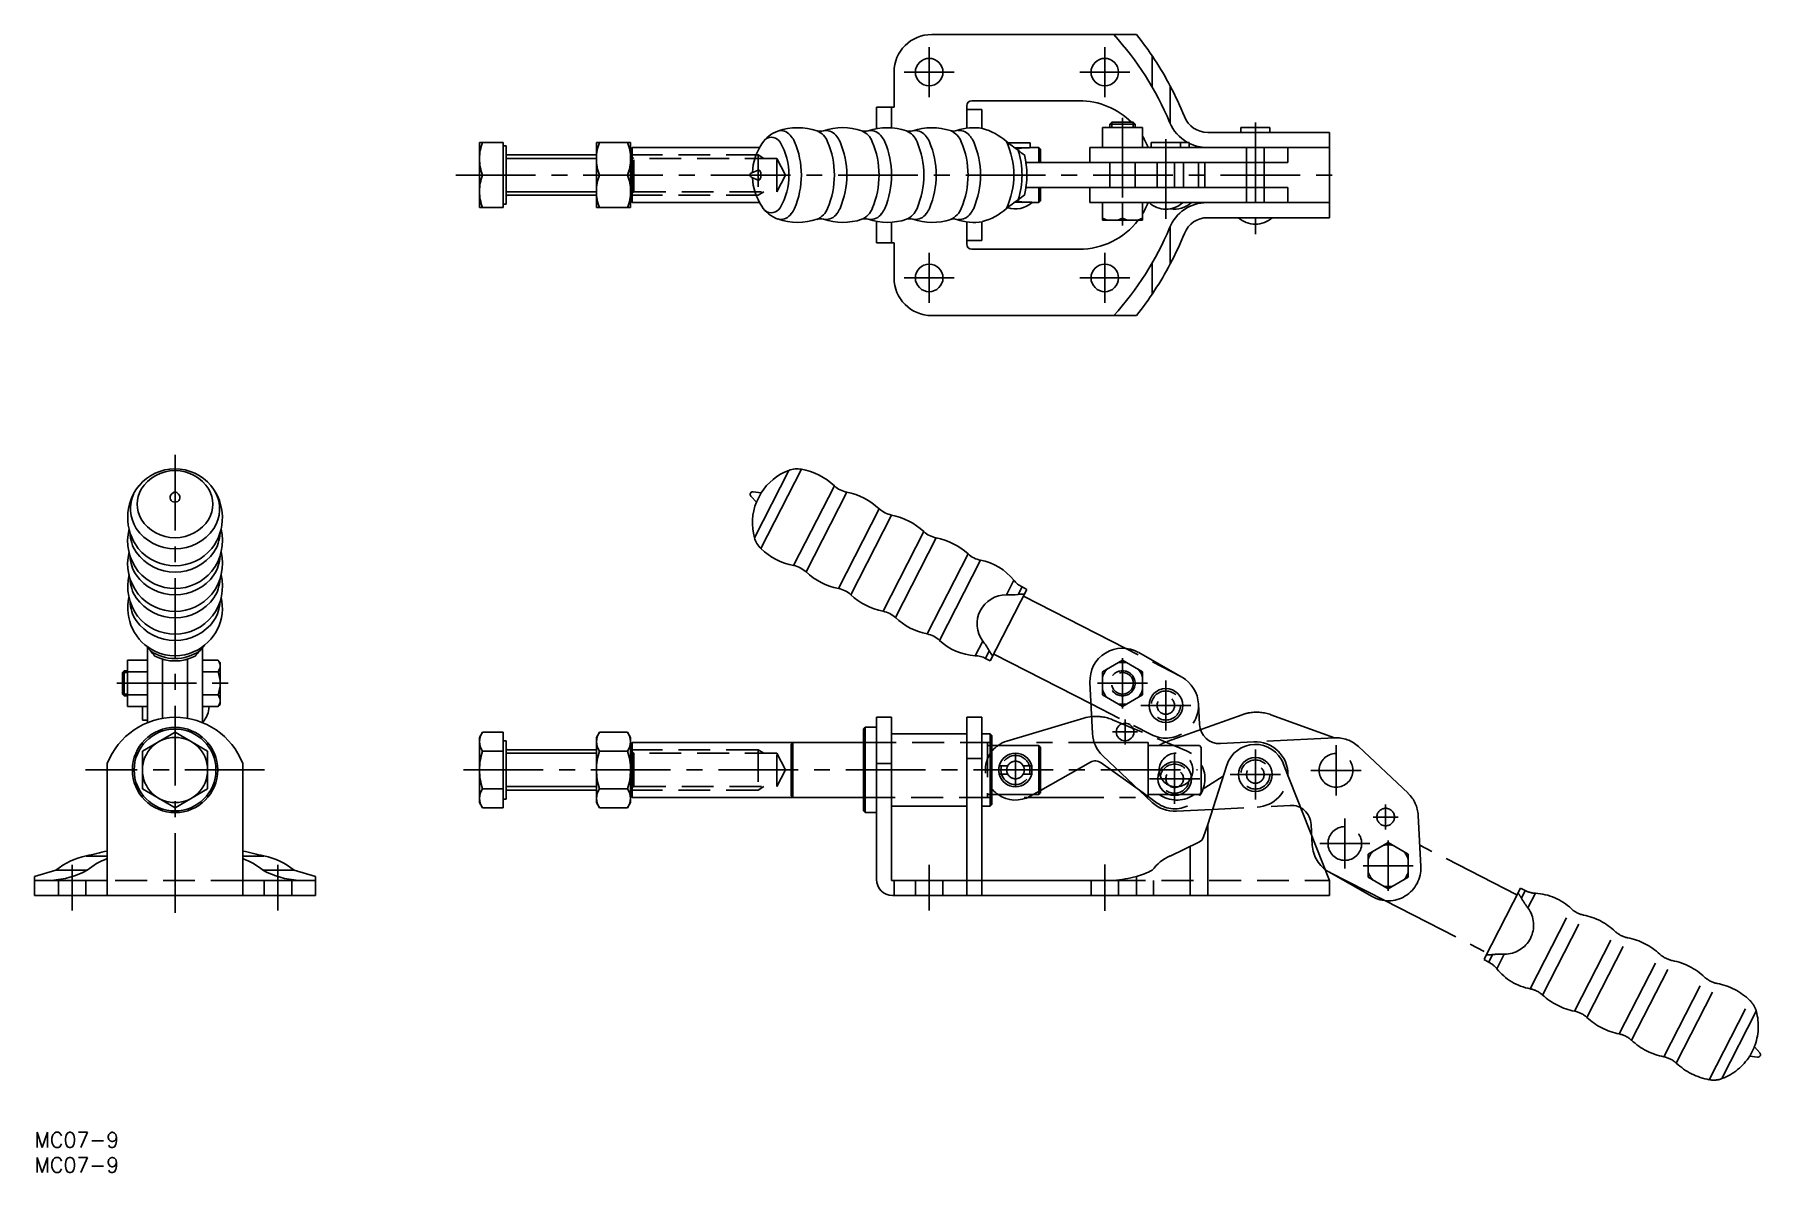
# Model space of a CAD drawing. Extents: x 0 to 344, y -8 to 219.
import ezdxf

# ---------------------------------------------------------------- set-up
doc = ezdxf.new("R2010")
doc.units = 0
doc.header["$LTSCALE"] = 0.5
for name, pattern in [('CENTER', [50.8, 31.75, -6.35, 6.35, -6.35]), ('DASHED', [19.05, 12.7, -6.35]), ('PHANTOM', [63.5, 31.75, -6.35, 6.35, -6.35, 6.35, -6.35])]:
    doc.linetypes.add(name, pattern=pattern)
for name, color, linetype in [('MSM_CENTER', 1, 'CENTER'), ('MSM_CONTINUOUS', 7, 'CONTINUOUS'), ('MSM_DASHED', 4, 'DASHED'), ('MSM_IMAGINARY', 6, 'PHANTOM'), ('MSM_NARROW', 5, 'CONTINUOUS'), ('MSM_PART_NUMBER', 7, 'CONTINUOUS')]:
    doc.layers.add(name, color=color, linetype=linetype)
doc.styles.get("Standard").update_dxf_attribs({"font": 'txt.shx', "height": 3, "bigfont": 'bigfont.shx'})

msp = doc.modelspace()

# ---------------------------------------------------------------- linework, layer by layer
at = {"layer": 'MSM_CENTER'}
for p, q in [((178.27, 206.25), (178.27, 216.25)), ((213.27, 206.25), (213.27, 216.25)), ((173.27, 211.25), (183.27, 211.25)), ((208.27, 211.25), (218.27, 211.25)), ((216.8, 202.14), (216.8, 180.71)), ((243.27, 201.2), (243.27, 178.86)), ((225.44, 182.01), (225.44, 198.37)), ((83.95, 190.75), (260.21, 190.75)), ((178.27, 165.25), (178.27, 175.25)), ((213.27, 165.25), (213.27, 175.25)), ((173.27, 170.25), (183.27, 170.25)), ((208.27, 170.25), (218.27, 170.25)), ((28, 43.73), (28, 134.97)), ((216.8, 84.47), (216.8, 94.47)), ((16.37, 89.47), (39.24, 89.47)), ((211.8, 89.47), (221.8, 89.47)), ((225.44, 80.05), (225.44, 90.05)), ((220.44, 85.05), (230.44, 85.05)), ((214.81, 79.78), (219.81, 79.78)), ((217.31, 77.28), (217.31, 82.28)), ((243.27, 66.3), (243.27, 76.3)), ((259.35, 77.13), (259.35, 67.13)), ((195.47, 75.56), (195.47, 68.84)), ((227.19, 65.47), (227.19, 75.47)), ((45.85, 72.2), (10.15, 72.2)), ((85.48, 72.2), (231.71, 72.2)), ((222.19, 70.47), (232.19, 70.47)), ((238.27, 71.3), (248.27, 71.3)), ((264.35, 72.13), (254.35, 72.13)), ((261.1, 62.55), (261.1, 52.55)), ((271.73, 62.82), (266.73, 62.82)), ((269.23, 65.32), (269.23, 60.32)), ((266.1, 57.55), (256.1, 57.55)), ((269.74, 58.13), (269.74, 48.13)), ((7.5, 53.32), (7.5, 44.2)), ((48.5, 53.32), (48.5, 44.2)), ((178.27, 53.32), (178.27, 44.2)), ((213.27, 53.4), (213.27, 44.13)), ((274.74, 53.13), (264.74, 53.13))]:
    msp.add_line(p, q, dxfattribs=at)
at = {"layer": 'MSM_CONTINUOUS'}
for p, q in [((219.57, 218.75), (178.77, 218.75)), ((222.71, 208.27), (222.71, 214.47)), ((171.27, 211.25), (171.27, 204.25)), ((226.31, 200.95), (226.31, 208.46)), ((171.27, 204.25), (167.77, 204.25)), ((167.77, 204.25), (167.77, 199.99)), ((170.77, 204.25), (170.77, 200.15)), ((185.77, 200.08), (185.77, 204.55)), ((188.77, 203.8), (185.77, 203.8)), ((208.17, 205.55), (186.77, 205.55)), ((188.77, 200.06), (188.77, 203.8)), ((212.8, 196.25), (212.8, 200.25)), ((220.8, 200.25), (212.8, 200.25)), ((214.66, 201.25), (214.3, 200.89)), ((214.3, 200.89), (214.3, 200.25)), ((219.3, 200.89), (214.3, 200.89)), ((218.95, 201.25), (214.66, 201.25)), ((216.8, 196.25), (216.8, 200.25)), ((219.3, 200.89), (218.95, 201.25)), ((219.3, 200.25), (219.3, 200.89)), ((220.8, 196.25), (220.8, 200.25)), ((240.37, 200.25), (240.37, 199.25)), ((246.17, 200.25), (240.37, 200.25)), ((246.17, 199.25), (246.17, 200.25)), ((88.67, 197.25), (93.37, 197.25)), ((88.67, 197.25), (88.67, 184.25)), ((93.37, 197.25), (93.37, 184.25)), ((93.97, 196.56), (93.37, 196.56)), ((93.97, 196.56), (93.97, 184.93)), ((118.77, 197.25), (111.97, 197.25)), ((111.97, 184.25), (111.97, 197.25)), ((118.77, 184.25), (118.77, 197.25)), ((119.12, 196.25), (118.77, 195.89)), ((144.49, 196.25), (119.12, 196.25)), ((119.12, 185.25), (119.12, 196.25)), ((193.95, 197.19), (198.37, 197.19)), ((195.28, 196.19), (198.25, 196.19)), ((198.34, 196.25), (198.25, 196.19)), ((200.12, 196.25), (198.34, 196.25)), ((198.37, 196.23), (198.37, 197.19)), ((200.12, 193.25), (200.12, 196.25)), ((200.47, 195.89), (200.12, 196.25)), ((210.3, 196.25), (210.3, 193.25)), ((258.07, 196.25), (210.3, 196.25)), ((222.54, 197.25), (222.54, 196.25)), ((230.09, 197.25), (222.54, 197.25)), ((228.34, 196.25), (228.34, 197.25)), ((230.09, 196.25), (230.09, 197.25)), ((258.07, 199.25), (233.77, 199.25)), ((249.77, 193.25), (249.77, 196.25)), ((258.07, 182.25), (258.07, 199.25)), ((111.97, 194.75), (94.22, 194.75)), ((249.77, 193.25), (197.54, 193.25)), ((200.47, 193.25), (200.47, 195.89)), ((231.94, 188.25), (231.94, 193.25)), ((233.22, 188.25), (233.22, 193.25)), ((241.52, 193.25), (241.52, 188.25)), ((245.02, 188.25), (245.02, 193.25)), ((89.25, 190.75), (93.37, 190.75)), ((118.19, 190.75), (112.55, 190.75)), ((144.22, 191.75), (142.92, 191.21)), ((142.92, 190.28), (144.22, 189.74)), ((94.22, 186.75), (111.97, 186.75)), ((249.77, 188.25), (197.54, 188.25)), ((200.12, 185.25), (200.12, 188.25)), ((200.47, 185.6), (200.47, 188.25)), ((210.3, 188.25), (210.3, 185.25)), ((249.77, 185.25), (249.77, 188.25)), ((93.37, 184.25), (88.67, 184.25)), ((93.37, 184.93), (93.97, 184.93)), ((111.97, 184.25), (118.77, 184.25)), ((118.77, 185.6), (119.12, 185.25)), ((119.12, 185.25), (144.48, 185.25)), ((195.28, 185.31), (198.73, 185.31)), ((198.76, 185.25), (198.73, 185.31)), ((198.76, 185.25), (200.12, 185.25)), ((200.12, 185.25), (200.47, 185.6)), ((210.3, 185.25), (258.07, 185.25)), ((212.8, 185.25), (212.8, 181.75)), ((216.8, 185.25), (216.8, 182.18)), ((220.8, 185.25), (220.8, 181.75)), ((167.77, 181.51), (167.77, 177.25)), ((170.77, 181.34), (170.77, 177.25)), ((185.77, 176.95), (185.77, 181.41)), ((188.77, 177.69), (188.77, 181.43)), ((212.8, 182.18), (213.75, 181.75)), ((220.8, 181.75), (212.8, 181.75)), ((216.8, 182.18), (215.86, 181.75)), ((216.8, 182.18), (217.75, 181.75)), ((220.8, 182.18), (219.86, 181.75)), ((226.31, 173.03), (226.31, 180.54)), ((233.77, 182.25), (258.07, 182.25)), ((171.27, 177.25), (167.77, 177.25)), ((171.27, 177.25), (171.27, 170.25)), ((188.77, 177.69), (185.77, 177.69)), ((186.77, 175.95), (208.17, 175.95)), ((222.71, 167.02), (222.71, 173.22)), ((178.77, 162.75), (219.57, 162.75)), ((150.3, 131.9), (143.44, 118.47)), ((152.81, 132.12), (144.73, 116.32)), ((27.67, 127.49), (27.29, 127.15)), ((28.71, 127.15), (28.33, 127.49)), ((144.77, 127.41), (143.18, 127.6)), ((143.84, 125.59), (144.77, 127.41)), ((159.39, 128.81), (151.27, 112.92)), ((161.86, 127.55), (153.75, 111.66)), ((142.75, 126.77), (143.84, 125.59)), ((168.3, 124.26), (160.18, 108.37)), ((170.77, 123), (162.65, 107.11)), ((177.2, 119.71), (169.08, 103.82)), ((179.67, 118.45), (171.56, 102.56)), ((186.02, 115.24), (177.87, 99.3)), ((188.49, 114.01), (180.32, 98.03)), ((190.45, 93.94), (197.73, 108.19)), ((195.14, 110.01), (193.65, 107.09)), ((196.77, 108.68), (196, 107.17)), ((197.73, 108.19), (196.77, 108.68)), ((217.45, 96.43), (197.05, 106.86)), ((23.08, 95.92), (22.11, 97.06)), ((22.5, 96.6), (22.5, 81.62)), ((32.92, 95.92), (33.89, 97.06)), ((33.5, 96.6), (33.5, 81.62)), ((188.95, 97.89), (187.46, 94.97)), ((22.5, 94.08), (18.5, 94.08)), ((18.5, 94.08), (18.5, 84.85)), ((25.5, 94.28), (25.5, 85.38)), ((30.5, 94.28), (30.5, 82.48)), ((33.5, 94.08), (36.56, 94.08)), ((37, 93.65), (36.56, 94.08)), ((37, 93.65), (37, 85.28)), ((190.26, 95.94), (189.49, 94.43)), ((189.49, 94.43), (190.45, 93.94)), ((191.13, 95.28), (210.52, 85.38)), ((216.8, 94.08), (212.8, 91.78)), ((220.8, 91.78), (216.8, 94.08)), ((228.65, 90.7), (220.02, 95.62)), ((17.85, 91.97), (17.5, 91.61)), ((17.5, 91.61), (17.5, 87.32)), ((18.5, 91.97), (17.85, 91.97)), ((17.85, 91.97), (17.85, 86.97)), ((22.5, 91.78), (18.5, 91.78)), ((33.5, 91.78), (36.56, 91.78)), ((210.31, 89.64), (210.81, 79.46)), ((212.8, 91.78), (212.8, 87.16)), ((220.8, 87.16), (220.8, 91.78)), ((17.5, 87.32), (17.85, 86.97)), ((17.85, 86.97), (18.5, 86.97)), ((22.5, 87.16), (18.5, 87.16)), ((33.5, 87.16), (36.56, 87.16)), ((212.8, 87.16), (216.8, 84.85)), ((216.8, 84.85), (220.8, 87.16)), ((22.5, 84.85), (18.5, 84.85)), ((21.5, 84.85), (21.5, 82.15)), ((25.5, 85.38), (25.5, 82.48)), ((33.5, 84.85), (36.56, 84.85)), ((36.56, 84.85), (37, 85.28)), ((170.77, 82.7), (167.77, 82.7)), ((167.77, 82.7), (167.77, 50.4)), ((170.77, 82.7), (170.77, 50.2)), ((188.77, 82.7), (185.77, 82.7)), ((185.77, 50.2), (185.77, 82.7)), ((188.77, 50.2), (188.77, 82.7)), ((232.14, 81.24), (231.93, 85.39)), ((21.5, 82.15), (22.5, 82.15)), ((28, 79.72), (21.5, 75.95)), ((28, 79.72), (34.5, 75.95)), ((89.25, 79.71), (88.67, 78.7)), ((89.25, 79.71), (93.37, 79.71)), ((93.37, 79.71), (93.37, 75.95)), ((112.55, 79.71), (111.97, 78.7)), ((118.19, 79.71), (112.55, 79.71)), ((118.77, 78.7), (118.19, 79.71)), ((165.52, 80.7), (165.17, 80.35)), ((165.17, 64.05), (165.17, 80.35)), ((167.77, 80.7), (165.52, 80.7)), ((165.52, 63.7), (165.52, 80.7)), ((185.77, 79.4), (170.77, 79.4)), ((190.42, 79.4), (188.77, 79.4)), ((190.77, 79.05), (190.42, 79.4)), ((190.42, 65), (190.42, 79.4)), ((209.09, 82.52), (193.75, 77.95)), ((218.91, 80.49), (216.7, 81.42)), ((21.5, 68.45), (21.5, 75.95)), ((34.5, 75.95), (34.5, 68.45)), ((88.67, 78.7), (88.67, 65.7)), ((89.25, 75.95), (93.37, 75.95)), ((93.97, 78.01), (93.37, 78.01)), ((93.37, 75.95), (93.37, 68.45)), ((93.97, 78.01), (93.97, 66.38)), ((111.97, 76.2), (94.22, 76.2)), ((111.97, 65.7), (111.97, 78.7)), ((118.19, 75.95), (112.55, 75.95)), ((118.77, 65.7), (118.77, 78.7)), ((119.12, 77.7), (118.77, 77.35)), ((165.17, 77.7), (119.12, 77.7)), ((119.12, 72.2), (119.12, 77.7)), ((190.77, 65.35), (190.77, 79.05)), ((190.77, 77.1), (200.12, 77.1)), ((200.12, 67.3), (200.12, 77.1)), ((200.12, 77.1), (200.47, 76.7)), ((200.47, 67.7), (200.47, 76.7)), ((242.94, 77.79), (236.34, 77.45)), ((14.5, 73.54), (14.5, 47.2)), ((41.5, 73.54), (41.5, 47.2)), ((170.77, 73.49), (167.77, 73.49)), ((188.77, 74.51), (185.77, 74.51)), ((200.47, 68.14), (210.39, 73.75)), ((212.55, 73.63), (220.18, 68.15)), ((212.85, 75.05), (222.73, 65.74)), ((233.77, 61.32), (237.57, 73.19)), ((248.84, 73.52), (258.07, 50.2)), ((119.12, 66.7), (119.12, 72.2)), ((28, 64.69), (21.5, 68.45)), ((28, 64.69), (34.5, 68.45)), ((88.67, 65.7), (89.25, 64.69)), ((89.25, 68.45), (93.37, 68.45)), ((93.37, 68.45), (93.37, 64.69)), ((93.37, 66.38), (93.97, 66.38)), ((94.22, 68.2), (111.97, 68.2)), ((111.97, 65.7), (112.55, 64.69)), ((118.19, 68.45), (112.55, 68.45)), ((118.19, 64.69), (118.77, 65.7)), ((118.77, 67.05), (119.12, 66.7)), ((119.12, 66.7), (165.17, 66.7)), ((190.42, 65), (190.77, 65.35)), ((200.12, 67.3), (190.77, 67.3)), ((198.42, 66.98), (198.99, 67.3)), ((200.47, 67.7), (200.12, 67.3)), ((89.25, 64.69), (93.37, 64.69)), ((118.19, 64.69), (112.55, 64.69)), ((165.17, 64.05), (165.52, 63.7)), ((165.52, 63.7), (167.77, 63.7)), ((170.77, 65), (185.77, 65)), ((188.77, 65), (190.42, 65)), ((227.52, 63.98), (234.64, 64.35)), ((232.95, 58.85), (233.77, 61.32)), ((233.77, 61.32), (233.77, 47.2)), ((10.29, 55.06), (14.5, 55.06)), ((45.71, 55.06), (41.5, 55.06)), ((226.31, 55.06), (232.02, 57.8)), ((230.28, 56.96), (230.28, 47.2)), ((4.28, 52.21), (0, 51)), ((4.28, 52.21), (10.48, 52.21)), ((51.72, 52.21), (45.52, 52.21)), ((51.72, 52.21), (56, 51)), ((0, 51), (0, 47.2)), ((0, 50.2), (14.5, 50.2)), ((41.5, 50.2), (56, 50.2)), ((56, 51), (56, 47.2)), ((170.77, 50.2), (215.04, 50.2)), ((171.27, 50.2), (171.27, 47.2)), ((219.57, 51), (219.57, 47.2)), ((258.07, 50.2), (258.07, 47.2)), ((0, 47.2), (56, 47.2)), ((170.97, 47.2), (171.27, 47.2)), ((171.27, 47.2), (258.07, 47.2))]:
    msp.add_line(p, q, dxfattribs=at)
for centre, radius in [((178.27, 211.25), 2.75), ((213.27, 211.25), 2.75), ((178.27, 170.25), 2.75), ((213.27, 170.25), 2.75), ((225.44, 85.05), 3.36), ((28, 72.2), 8.5), ((28, 72.2), 8.15), ((217.31, 79.78), 1.75), ((28, 72.2), 6.5), ((227.19, 70.47), 3.36), ((243.27, 71.3), 3.36)]:
    msp.add_circle(centre, radius, dxfattribs=at)
for centre, radius, start, end in [((178.77, 211.25), 7.5, 90, 180), ((170.75, 178.24), 60.02, 22.5583, 42.4509), ((168.82, 178.12), 65.01, 27.8181, 38.6771), ((168.82, 178.13), 65, 21.9105, 27.8175), ((186.77, 204.55), 1, 90, 180), ((208.17, 190.75), 14.8, 45.191, 90), ((150.07, 193.78), 6.04, 108.6978, 148.1229), ((152.1, 188.17), 12.01, 71.3538, 109.3094), ((148.61, 196.95), 2.65, 34.1145, 95.0261), ((156.55, 201.64), 2.17, 253.8698, 287.3713), ((154.36, 195.92), 3.96, 21.7932, 66.4582), ((161, 188.13), 12.06, 71.3898, 108.4156), ((157.67, 196.95), 2.65, 34.1145, 95.0261), ((163.26, 195.92), 3.97, 21.8039, 66.5079), ((165.45, 201.64), 2.17, 253.8603, 287.349), ((169.91, 188.13), 12.05, 71.3934, 108.4087), ((166.58, 196.95), 2.65, 34.1145, 95.0261), ((172.17, 195.92), 3.96, 21.7856, 66.646), ((174.35, 201.55), 2.09, 253.5166, 288.3782), ((178.82, 188.12), 12.06, 72.0085, 108.4039), ((175.48, 196.95), 2.65, 34.1145, 95.0261), ((183.15, 201.39), 1.89, 251.3889, 289.5489), ((180.89, 195.85), 4.08, 22.133, 65.6802), ((187.18, 189.92), 10.26, 80.5494, 109.3123), ((184.3, 196.95), 2.65, 34.1145, 95.0261), ((185.52, 188.24), 12.27, 48.464, 74.1662), ((233.6, 204.25), 8, 201.9105, 241.045), ((233.77, 204.25), 5, 201.9105, 269.9999), ((98.52, 193.91), 9.85, 160.227, 179.5168), ((121.82, 193.91), 9.85, 160.2269, 179.5169), ((108.92, 193.91), 9.85, 0.4837, 19.7725), ((153.84, 190.88), 10.79, 145.6078, 177.9292), ((146.84, 196.24), 2.03, 30.8118, 127.6817), ((137.25, 190.75), 13.09, 330.0601, 29.9399), ((145.33, 194.32), 6.85, 26.6462, 36.9881), ((135.78, 190.75), 17.02, 337.0284, 22.9716), ((142.37, 190.75), 17.02, 337.0284, 22.9716), ((154.39, 194.32), 6.85, 26.6462, 36.9881), ((144.84, 190.75), 17.02, 337.0284, 22.9716), ((151.27, 190.75), 17.02, 337.0284, 22.9716), ((163.3, 194.32), 6.85, 26.6462, 36.9881), ((153.75, 190.75), 17.02, 337.0284, 22.9716), ((160.18, 190.75), 17.02, 337.0284, 22.9716), ((172.2, 194.32), 6.85, 26.6462, 36.9881), ((162.65, 190.75), 17.02, 337.0284, 22.9716), ((169, 190.75), 17.02, 337.0284, 22.9716), ((181.02, 194.32), 6.85, 26.6462, 36.9881), ((171.47, 190.75), 17.02, 337.0284, 22.9716), ((227.87, 240.76), 55.21, 231.7089, 234.7521), ((179.44, 190.75), 15.7, 334.8448, 25.1552), ((195.47, 201.48), 5.51, 271.1917, 286.3653), ((208.17, 190.75), 14.8, 21.8157, 31.3967), ((233.6, 204.25), 8, 243.9629, 269.9999), ((98.52, 194.08), 9.85, 180.4832, 199.773), ((94.22, 195), 0.25, 180, 270), ((121.82, 194.08), 9.85, 180.4831, 199.7731), ((108.92, 194.08), 9.85, 340.2275, 359.5163), ((168.38, 157.09), 47.44, 52.5229, 54.3884), ((180.66, 190.75), 16.11, 342.2197, 17.7803), ((181.24, 190.75), 16.5, 345.9682, 14.0318), ((98.52, 187.41), 9.85, 160.227, 179.5168), ((121.82, 187.41), 9.85, 160.2269, 179.5169), ((108.92, 187.41), 9.85, 0.4837, 19.7725), ((143.11, 190.75), 0.5, 112.6542, 247.3458), ((153.51, 190.5), 10.44, 181.5334, 214.8518), ((144.29, 191.47), 0.283, 31.2335, 104.0732), ((144.29, 190.02), 0.283, 255.9268, 328.7665), ((142.99, 190.75), 1.77, 330.3378, 29.6622), ((98.52, 187.58), 9.85, 180.4832, 199.773), ((94.22, 186.5), 0.25, 90, 180), ((121.82, 187.58), 9.85, 180.4831, 199.7731), ((108.92, 187.58), 9.85, 340.2275, 359.5163), ((227.87, 140.74), 55.21, 125.2479, 128.2911), ((168.38, 224.4), 47.44, 305.6116, 307.4771), ((150.01, 187.62), 5.94, 211.2351, 251.5708), ((146.84, 185.26), 2.03, 231.5396, 329.1882), ((148.61, 184.54), 2.65, 264.9739, 325.8855), ((145.33, 187.17), 6.85, 323.0119, 333.3538), ((154.31, 185.6), 4.02, 293.7225, 338.052), ((157.67, 184.54), 2.65, 264.9739, 325.8855), ((154.39, 187.17), 6.85, 323.0119, 333.3538), ((163.22, 185.61), 4.02, 293.7507, 338.0435), ((166.58, 184.54), 2.65, 264.9739, 325.8855), ((163.3, 187.17), 6.85, 323.0119, 333.3538), ((172.12, 185.61), 4.02, 293.7606, 338.0384), ((175.48, 184.54), 2.65, 264.9739, 325.8855), ((172.2, 187.17), 6.85, 323.0119, 333.3538), ((180.89, 185.64), 4.08, 294.3198, 337.867), ((184.3, 184.54), 2.65, 264.9739, 325.8855), ((181.02, 187.17), 6.85, 323.0119, 333.3538), ((185.55, 193.2), 12.2, 285.7894, 311.5909), ((195.47, 189.01), 5, 251.6389, 311.2335), ((195.47, 180.02), 5.51, 73.6347, 88.8083), ((208.17, 190.75), 14.8, 328.6033, 338.1843), ((225.44, 188.95), 5, 227.7314, 270), ((225.44, 188.95), 5, 270, 312.2686), ((233.6, 177.25), 8, 90.0001, 158.0895), ((227.19, 188.95), 5, 259.9213, 312.2686), ((152.13, 193.36), 12.04, 250.6368, 288.3866), ((156.58, 179.84), 2.19, 73.7414, 107.3892), ((161.04, 193.34), 12.03, 251.3844, 288.4169), ((165.49, 179.84), 2.19, 73.7348, 107.4324), ((169.94, 193.34), 12.03, 251.3936, 288.4133), ((174.4, 179.83), 2.2, 73.7678, 107.2159), ((178.84, 193.23), 11.92, 251.2769, 288.1725), ((183.15, 180.12), 1.88, 70.4538, 108.8904), ((187.2, 191.62), 10.31, 250.6519, 279.348), ((208.17, 190.75), 14.8, 270, 322.5472), ((170.75, 203.26), 60.02, 317.5489, 337.4418), ((168.82, 203.37), 65, 332.1825, 338.0895), ((233.77, 177.25), 5, 90.0001, 158.0895), ((243.27, 185.95), 5, 227.731, 270), ((243.27, 185.95), 5, 270, 312.269), ((186.77, 176.95), 1, 180, 270), ((168.82, 203.37), 65, 321.3224, 332.1824), ((178.77, 170.25), 7.5, 180, 270), ((27.99, 122.86), 9.34, 39.9623, 140.1053), ((28, 123.83), 8.02, 32.7226, 147.2774), ((154.2, 121.45), 11.15, 110.426, 147.6979), ((151.96, 127.45), 4.75, 79.7501, 110.426), ((150.49, 119.33), 13, 46.8251, 79.7501), ((28.61, 122.5), 10.05, 140.3236, 217.8925), ((26.54, 124.29), 7.42, 155.8786, 212.5722), ((26.52, 125.17), 6.06, 150.3303, 209.6697), ((28, 127.11), 0.5, 48.9365, 131.0635), ((29.48, 125.17), 6.06, 330.3303, 29.6697), ((27.42, 122.49), 10.02, 322.2975, 39.5531), ((29.66, 124.22), 7.22, 327.0868, 28.2308), ((143.11, 127.11), 0.5, 83, 222.88), ((162.81, 132.46), 5, 226.8251, 259.0761), ((159.4, 114.78), 13, 46.8087, 79.0761), ((27.91, 126.49), 0.905, 133.49, 275.7203), ((28.09, 126.49), 0.905, 264.2797, 46.51), ((154.2, 121.45), 11.15, 158.1821, 195.454), ((171.72, 127.91), 5, 226.8087, 259.0671), ((28, 126.5), 8.02, 212.7226, 327.2774), ((168.3, 110.23), 13, 46.8134, 79.0671), ((28.51, 117.91), 9.95, 166.5445, 218.1067), ((26.39, 119.67), 7.36, 181.9433, 213.4432), ((28, 125.74), 9.45, 215.2524, 324.8044), ((27.44, 117.92), 10, 322.2493, 13.229), ((29.62, 119.67), 7.35, 326.5345, 357.788), ((148.02, 119.74), 4.75, 195.454, 226.1299), ((180.62, 123.36), 5, 226.8134, 259.0674), ((177.21, 105.69), 13, 47.3321, 79.0674), ((28.51, 113.36), 9.95, 166.5657, 218.095), ((26.39, 115.12), 7.36, 181.9433, 213.4432), ((28, 121.2), 9.56, 215.7629, 324.2371), ((28, 122.44), 9.54, 219.8784, 320.3413), ((27.44, 113.37), 10, 322.2623, 13.2044), ((29.62, 115.11), 7.35, 326.5345, 357.788), ((153.74, 125.69), 13, 226.1299, 259.0549), ((189.41, 118.92), 5, 227.3321, 259.3643), ((186.43, 103.03), 11.17, 38.6708, 79.3643), ((28.58, 108.82), 10.01, 166.6781, 216.5773), ((26.39, 110.57), 7.36, 181.9433, 213.4432), ((28, 116.65), 9.56, 215.7629, 324.2371), ((28, 117.9), 9.54, 219.9142, 320.3017), ((27.49, 108.82), 9.95, 323.444, 13.2785), ((29.62, 110.57), 7.35, 326.5345, 357.788), ((150.32, 108.02), 5, 46.8039, 79.0549), ((162.64, 121.14), 13, 226.8039, 259.0713), ((28.2, 104.52), 9.63, 167.1458, 244.8352), ((28, 113.35), 9.54, 219.9038, 320.3131), ((27.83, 104.51), 9.6, 294.6593, 12.8811), ((159.23, 103.46), 5, 46.8129, 79.0713), ((171.55, 116.59), 13, 226.8129, 259.0666), ((193.59, 101.32), 5.77, 89.3859, 216.4941), ((194.24, 124.28), 17.19, 268.0441, 275.8825), ((199.05, 113.13), 5, 218.6708, 242.94), ((197.1, 97.63), 9.61, 89.1537, 96.5707), ((26.39, 106.03), 7.36, 181.9433, 213.4432), ((28, 112.1), 9.56, 215.7629, 324.2371), ((29.62, 106.03), 7.35, 326.5345, 357.788), ((168.14, 98.91), 5, 46.8126, 79.0666), ((28, 107.56), 9.56, 215.7629, 324.2371), ((27.99, 108.84), 9.56, 218.7548, 321.5525), ((180.45, 112.04), 13, 226.8126, 258.5479), ((176.88, 94.4), 5, 46.5157, 78.5479), ((188, 106.13), 11.17, 226.5157, 267.2092), ((175.37, 87.34), 17.19, 29.9975, 37.8359), ((216.8, 89.97), 6.5, 60.3703, 182.8324), ((36.77, 107.08), 17.66, 219.1832, 223.6935), ((36.77, 107.08), 17.66, 219.1832, 223.6935), ((28, 103.2), 8.79, 235.9511, 304.049), ((28, 102.76), 8.84, 243.0966, 296.9034), ((27.99, 104.26), 9.31, 245.3646, 294.4402), ((19.23, 107.08), 17.66, 316.3065, 320.8168), ((35.26, 92.93), 1.74, 318.4979, 41.5021), ((187.22, 89.98), 5, 62.94, 87.2092), ((198.64, 100.64), 9.61, 209.3094, 216.7262), ((216.8, 89.47), 4.18, 76.9342, 103.0658), ((30.69, 89.47), 6.31, 338.5456, 21.4544), ((216.8, 89.47), 4.18, 136.9342, 163.0658), ((216.8, 89.47), 4.18, 16.9342, 43.0658), ((225.44, 85.05), 6.5, 2.9402, 60.3703), ((35.26, 86), 1.74, 318.4979, 41.5021), ((216.8, 89.47), 4.18, 196.9342, 223.0658), ((216.8, 89.47), 4.18, 316.9342, 343.0658), ((28, 68.2), 14.5, 21.4033, 158.5967), ((29.8, 85.05), 5, 317.7314, 357.641), ((211.52, 74.38), 8.5, 95.8706, 106.611), ((216.8, 89.47), 4.18, 256.9342, 283.0658), ((92.24, 77.75), 3.57, 146.8583, 178.7574), ((115.54, 77.75), 3.57, 146.8581, 178.7577), ((115.2, 77.75), 3.57, 1.2434, 33.1409), ((217.31, 79.78), 6.5, 182.8324, 226.7283), ((236.14, 81.45), 4, 182.9402, 272.937), ((92.24, 77.91), 3.57, 181.2426, 213.1417), ((102.36, 72), 13.69, 163.2348, 179.1773), ((94.22, 76.45), 0.25, 180, 270), ((115.54, 77.91), 3.57, 181.2423, 213.1419), ((125.23, 72.07), 13.26, 162.9732, 179.4389), ((115.2, 77.91), 3.57, 326.8591, 358.7566), ((105.5, 72.07), 13.27, 0.5648, 17.0232), ((195.47, 72.2), 6, 106.611, 125.2644), ((243.27, 71.3), 6, 21.71, 161.645), ((243.27, 71.3), 6.5, 359.0901, 92.937), ((195.47, 72.2), 3.36, 13.8813, 166.1187), ((211.38, 72.01), 2, 54.289, 119.505), ((101.9, 72.33), 13.23, 180.5455, 197.0425), ((125.62, 72.39), 13.65, 180.7984, 196.7896), ((105.13, 72.39), 13.64, 343.207, 359.205), ((195.47, 72.2), 3.36, 193.8813, 346.1187), ((92.24, 66.49), 3.57, 146.8583, 178.7574), ((92.24, 66.65), 3.57, 181.2426, 213.1417), ((94.22, 67.95), 0.25, 90, 180), ((115.54, 66.49), 3.57, 146.8581, 178.7577), ((115.54, 66.65), 3.57, 181.2423, 213.1419), ((115.2, 66.49), 3.57, 1.2434, 33.1409), ((115.2, 66.65), 3.57, 326.8591, 358.7566), ((195.47, 72.2), 6, 234.7356, 299.505), ((227.19, 70.47), 6.5, 226.7283, 272.9408), ((231.24, 59.42), 1.8, 295.5913, 341.6445), ((12.7, 42.24), 13.05, 100.6435, 130.1967), ((36.65, -49.42), 107.76, 101.8616, 104.1603), ((19.35, -49.42), 107.76, 75.8397, 78.1384), ((43.32, 42.27), 13.02, 49.7627, 79.3971), ((229.82, 46.95), 8.84, 113.3826, 143.5073), ((2.31, 67.54), 17.37, 273.6432, 298.0486), ((18.88, 42.27), 13.02, 109.6794, 130.2373), ((37.12, 42.27), 13.02, 49.7627, 70.3206), ((53.69, 67.54), 17.37, 241.9514, 266.3568), ((213.93, 70.45), 20.25, 286.1734, 295.7119), ((170.97, 50.4), 3.2, 180, 270), ((213.16, 74.03), 23.9, 274.5091, 285.5548)]:
    msp.add_arc(centre, radius, start, end, dxfattribs=at)
at = {"layer": 'MSM_DASHED'}
for p, q in [((241.52, 196.25), (241.52, 193.25)), ((241.52, 196.25), (241.52, 193.25)), ((245.02, 193.25), (245.02, 196.25)), ((245.02, 193.25), (245.02, 196.25)), ((144.17, 194.75), (118.77, 194.75)), ((119.45, 194.07), (118.77, 194.75)), ((119.45, 187.42), (119.45, 194.07)), ((147.92, 194.07), (119.45, 194.07)), ((144.17, 194.75), (144.17, 186.75)), ((144.17, 194.75), (145.34, 194.07)), ((147.92, 187.42), (147.92, 194.07)), ((149.62, 190.75), (147.92, 194.07)), ((214.3, 193.25), (214.3, 188.25)), ((214.3, 193.25), (214.3, 188.25)), ((219.3, 188.25), (219.3, 193.25)), ((219.3, 188.25), (219.3, 193.25)), ((223.69, 193.25), (223.69, 188.25)), ((223.69, 193.25), (223.69, 188.25)), ((227.19, 188.25), (227.19, 193.25)), ((227.19, 188.25), (227.19, 193.25)), ((228.94, 188.25), (228.94, 193.25)), ((147.92, 187.42), (149.62, 190.75)), ((118.77, 186.75), (119.45, 187.42)), ((118.77, 186.75), (144.17, 186.75)), ((119.45, 187.42), (147.92, 187.42)), ((144.17, 186.75), (145.34, 187.42)), ((241.52, 188.25), (241.52, 185.25)), ((241.52, 188.25), (241.52, 185.25)), ((245.02, 185.25), (245.02, 188.25)), ((245.02, 185.25), (245.02, 188.25)), ((228.4, 90.84), (217.45, 96.43)), ((228.65, 90.7), (228.4, 90.84)), ((210.52, 85.38), (222.48, 79.26)), ((216.7, 81.42), (214.82, 82.21)), ((229.55, 76), (218.91, 80.49)), ((144.17, 76.2), (118.77, 76.2)), ((119.45, 75.52), (118.77, 76.2)), ((144.17, 76.2), (144.17, 68.2)), ((144.17, 76.2), (145.34, 75.52)), ((190.77, 77.7), (165.17, 77.7)), ((189.91, 77.7), (189.91, 77.1)), ((189.91, 77.1), (190.77, 77.1)), ((189.91, 77.1), (189.91, 67.3)), ((119.45, 72.2), (119.45, 75.52)), ((147.92, 75.52), (119.45, 75.52)), ((147.92, 68.88), (147.92, 75.52)), ((149.62, 72.2), (147.92, 75.52)), ((193.92, 73.01), (192.2, 73.01)), ((198.73, 73.01), (197.02, 73.01)), ((118.77, 68.2), (119.45, 68.88)), ((119.45, 68.88), (119.45, 72.2)), ((119.45, 68.88), (147.92, 68.88)), ((144.17, 68.2), (145.34, 68.88)), ((147.92, 68.88), (149.62, 72.2)), ((192.2, 71.39), (193.92, 71.39)), ((197.02, 71.39), (198.73, 71.39)), ((118.77, 68.2), (144.17, 68.2)), ((165.17, 66.7), (190.77, 66.7)), ((190.77, 67.3), (189.91, 67.3)), ((189.91, 67.3), (189.91, 66.7)), ((198.99, 67.3), (200.47, 68.14)), ((220.18, 68.15), (223.72, 65.6)), ((234.64, 64.35), (243.6, 64.81)), ((4.75, 50.2), (4.75, 47.2)), ((10.25, 47.2), (10.25, 50.2)), ((41.5, 50.2), (14.5, 50.2)), ((45.75, 50.2), (45.75, 47.2)), ((51.25, 47.2), (51.25, 50.2)), ((175.52, 50.2), (175.52, 47.2)), ((181.02, 47.2), (181.02, 50.2)), ((185.77, 50.2), (185.77, 47.2)), ((188.77, 47.2), (188.77, 50.2)), ((210.52, 50.2), (210.52, 47.2)), ((215.04, 50.2), (258.07, 50.2)), ((216.02, 47.2), (216.02, 50.2)), ((222.97, 47.2), (222.97, 50.2))]:
    msp.add_line(p, q, dxfattribs=at)
for centre, radius in [((216.8, 89.47), 2.5), ((216.8, 89.47), 2.15), ((225.44, 85.05), 2.9), ((225.44, 85.05), 1.75), ((227.19, 70.47), 2.9), ((227.19, 70.47), 1.75), ((243.27, 71.3), 2.9), ((243.27, 71.3), 1.75)]:
    msp.add_circle(centre, radius, dxfattribs=at)
for centre, radius, start, end in [((211.52, 74.38), 8.5, 67.153, 95.8706), ((225.44, 85.05), 6.5, 242.94, 2.9402), ((195.47, 72.2), 6, 125.2644, 234.7356), ((227.22, 70.47), 6, 234.289, 67.153), ((202.64, 72.2), 10.47, 175.5812, 184.4188), ((195.47, 72.2), 2.9, 163.8466, 196.1534), ((195.47, 72.2), 2.9, 16.1536, 163.8464), ((195.47, 72.2), 1.75, 152.5457, 207.4543), ((195.47, 72.2), 1.75, 27.4543, 152.5457), ((195.47, 72.2), 1.75, 332.5457, 27.4543), ((195.47, 72.2), 2.9, 343.8462, 16.1538), ((188.29, 72.2), 10.47, 355.5812, 4.4188), ((195.47, 72.2), 2.9, 196.1536, 343.8464), ((195.47, 72.2), 1.75, 207.4543, 332.5457), ((243.27, 71.3), 6.5, 272.9408, 359.0901)]:
    msp.add_arc(centre, radius, start, end, dxfattribs=at)
at = {"layer": 'MSM_IMAGINARY'}
for p, q in [((240.64, 83.22), (225.57, 77.85)), ((259.07, 78.62), (246.38, 83.2)), ((151.12, 77.7), (150.77, 77.35)), ((150.77, 67.05), (150.77, 77.35)), ((151.12, 66.7), (151.12, 77.7)), ((221.91, 77.7), (197.17, 77.7)), ((221.91, 77.7), (221.91, 66.7)), ((221.91, 77.1), (232.12, 77.1)), ((232.12, 77.1), (232.47, 76.7)), ((232.47, 67.7), (232.47, 76.7)), ((259.01, 78.62), (245.56, 77.93)), ((273.69, 67.55), (263.8, 76.86)), ((232.47, 68.2), (236.84, 70.98)), ((150.77, 67.05), (151.12, 66.7)), ((197.17, 66.7), (221.91, 66.7)), ((232.12, 67.3), (221.91, 67.3)), ((230.8, 67.14), (231.06, 67.3)), ((232.47, 67.7), (232.12, 67.3)), ((246.45, 64.95), (250.19, 65.15)), ((276.23, 52.96), (275.72, 63.14)), ((254.39, 61.36), (254.61, 57.21)), ((269.74, 57.75), (265.74, 55.44)), ((265.74, 55.44), (265.74, 50.82)), ((273.74, 55.44), (269.74, 57.75)), ((273.74, 50.82), (273.74, 55.44)), ((295.4, 47.32), (276.02, 57.22)), ((257.88, 51.9), (266.52, 46.98)), ((258.14, 51.76), (269.09, 46.17)), ((265.74, 50.82), (269.74, 48.52)), ((269.74, 48.52), (273.74, 50.82)), ((296.09, 48.66), (288.81, 34.41)), ((297.04, 48.17), (296.09, 48.66)), ((296.28, 46.66), (297.04, 48.17)), ((269.09, 46.17), (289.49, 35.74)), ((297.59, 44.71), (299.08, 47.63)), ((298.05, 28.59), (306.22, 44.57)), ((300.52, 27.36), (308.66, 43.3)), ((306.86, 24.15), (314.98, 40.04)), ((309.34, 22.89), (317.45, 38.78)), ((288.81, 34.41), (289.77, 33.92)), ((289.77, 33.92), (290.54, 35.42)), ((291.4, 32.59), (292.88, 35.51)), ((315.77, 19.6), (323.88, 35.49)), ((318.24, 18.34), (326.36, 34.23)), ((324.68, 15.05), (332.79, 30.94)), ((327.15, 13.79), (335.27, 29.68)), ((333.73, 10.48), (341.81, 26.28)), ((336.23, 10.7), (343.09, 24.13)), ((342.7, 17.01), (341.77, 15.19)), ((341.77, 15.19), (343.36, 15)), ((343.79, 15.83), (342.7, 17.01))]:
    msp.add_line(p, q, dxfattribs=at)
for centre, radius in [((227.47, 72.18), 3.36), ((259.35, 72.13), 3.36), ((269.23, 62.82), 1.75), ((261.1, 57.55), 3.36)]:
    msp.add_circle(centre, radius, dxfattribs=at)
for centre, radius, start, end in [((243.49, 75.21), 8.5, 98.8533, 109.5937), ((243.49, 75.21), 8.5, 70.1357, 98.8533), ((227.58, 72.2), 6, 109.5937, 125.2495), ((259.35, 72.13), 6.5, 46.7283, 92.9408), ((227.58, 72.2), 6, 234.7208, 302.4877), ((269.23, 62.82), 6.5, 2.8324, 46.7283), ((250.4, 61.15), 4, 2.9402, 92.937), ((261.1, 57.55), 6.5, 182.9401, 240.3704), ((269.74, 53.13), 4.18, 136.9342, 163.0658), ((269.74, 53.13), 4.18, 76.9342, 103.0658), ((269.74, 53.13), 4.18, 16.9342, 43.0658), ((269.74, 53.13), 4.18, 196.9342, 223.0658), ((269.74, 52.63), 6.5, 240.3703, 2.8324), ((269.74, 53.13), 4.18, 316.9342, 343.0658), ((269.74, 53.13), 4.18, 256.9342, 283.0658), ((299.32, 52.62), 5, 242.94, 267.2092), ((292.95, 41.28), 5.77, 269.3859, 36.4941), ((287.9, 41.96), 9.61, 29.3094, 36.7262), ((311.17, 55.26), 17.19, 209.9975, 217.8359), ((298.53, 36.47), 11.17, 46.5157, 87.2092), ((309.66, 48.2), 5, 226.5157, 258.5479), ((306.08, 30.56), 13, 46.8126, 78.5479), ((318.4, 43.68), 5, 226.8126, 259.0666), ((314.99, 26.01), 13, 46.8129, 79.0666), ((289.44, 44.97), 9.61, 269.1537, 276.5707), ((292.3, 18.32), 17.19, 88.0441, 95.8825), ((327.31, 39.14), 5, 226.8129, 259.0713), ((287.49, 29.47), 5, 38.6708, 62.94), ((300.11, 39.57), 11.17, 218.6708, 259.3643), ((323.89, 21.46), 13, 46.8039, 79.0713), ((297.13, 23.68), 5, 47.3321, 79.3643), ((336.21, 34.58), 5, 226.8039, 259.0549), ((332.8, 16.91), 13, 46.1299, 79.0549), ((309.33, 36.91), 13, 227.3321, 259.0674), ((305.91, 19.24), 5, 46.8134, 79.0674), ((338.51, 22.86), 4.75, 15.454, 46.1299), ((332.34, 21.15), 11.15, 338.1821, 15.454), ((318.23, 32.37), 13, 226.8134, 259.0671), ((314.82, 14.69), 5, 46.8087, 79.0671), ((327.14, 27.82), 13, 226.8087, 259.0761), ((323.73, 10.14), 5, 46.8251, 79.0761), ((336.04, 23.27), 13, 226.8251, 259.7501), ((332.34, 21.15), 11.15, 290.426, 327.6979), ((343.42, 15.49), 0.5, 263, 42.88), ((334.58, 15.15), 4.75, 259.7501, 290.426)]:
    msp.add_arc(centre, radius, start, end, dxfattribs=at)
at = {"layer": 'MSM_NARROW'}
for p, q in [((214.66, 201.25), (214.66, 200.25)), ((218.95, 200.25), (218.95, 201.25)), ((111.97, 194.07), (93.97, 194.07)), ((111.97, 187.42), (93.97, 187.42)), ((17.5, 91.61), (18.5, 91.61)), ((17.5, 87.32), (18.5, 87.32)), ((111.97, 75.52), (93.97, 75.52)), ((111.97, 68.88), (93.97, 68.88))]:
    msp.add_line(p, q, dxfattribs=at)

# ---------------------------------------------------------------- texts
at = {"layer": 'MSM_PART_NUMBER'}
for p in [(0, -3), (0, -8)]:
    msp.add_text('MC07-9', height=3, dxfattribs=at).set_placement(p)

doc.saveas('drawing.dxf')
